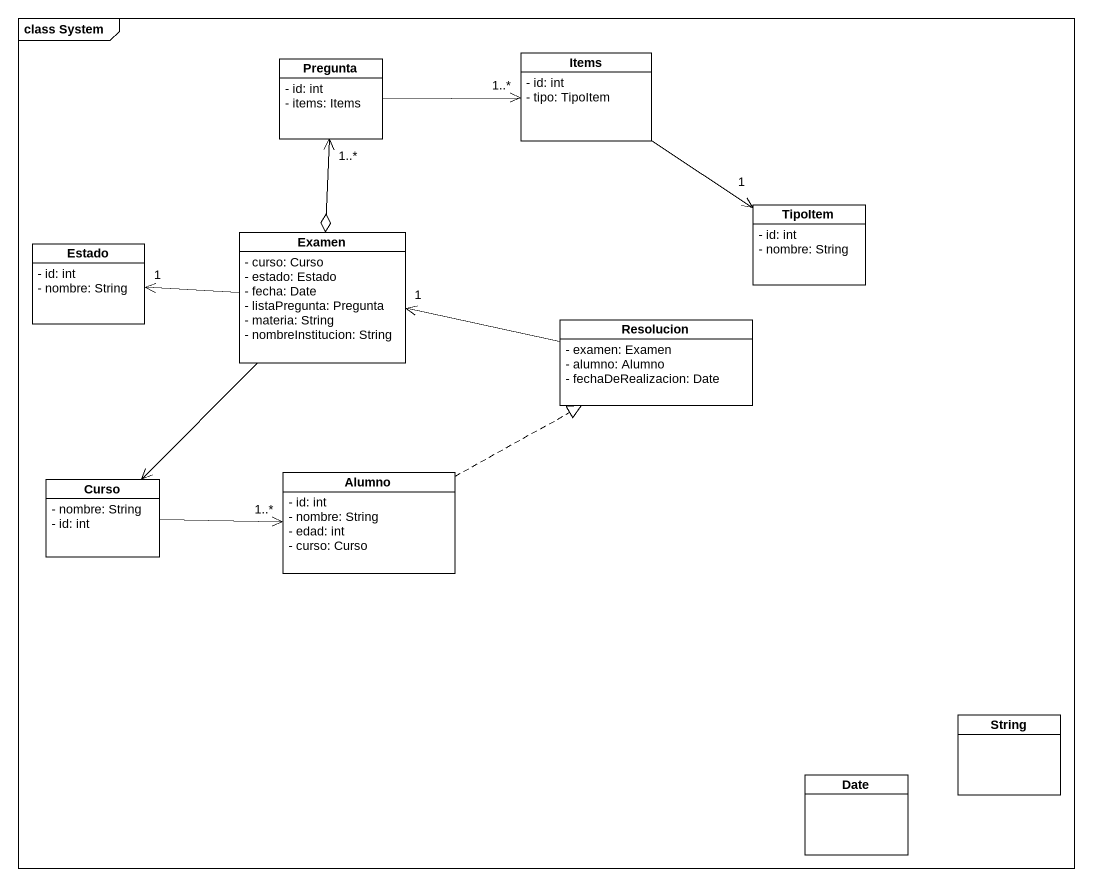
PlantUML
@startuml
mainframe class System
hide circle
hide empty members
skinparam classAttributeIconSize 0
class Pregunta {
  - id: int
  - items: Items
}
class Items {
  - id: int
  - tipo: TipoItem
}
class TipoItem {
  - id: int
  - nombre: String
}
class Estado {
  - id: int
  - nombre: String
}
class Examen {
  - curso: Curso
  - estado: Estado
  - fecha: Date
  - listaPregunta: Pregunta
  - materia: String
  - nombreInstitucion: String
}
class Resolucion {
  - examen: Examen
  - alumno: Alumno
  - fechaDeRealizacion: Date
}
class Curso {
  - nombre: String
  - id: int
}
class Alumno {
  - id: int
  - nombre: String
  - edad: int
  - curso: Curso
}
class String
class Date
Pregunta -right-> "1..*" Items
Pregunta "1..*" <--o Examen
Items --> "1" TipoItem
Examen -left-> "1" Estado
Examen --> Curso
Resolucion -left-> "1" Examen
Curso -right-> "1..*" Alumno
Alumno .right.|> Resolucion
@enduml
